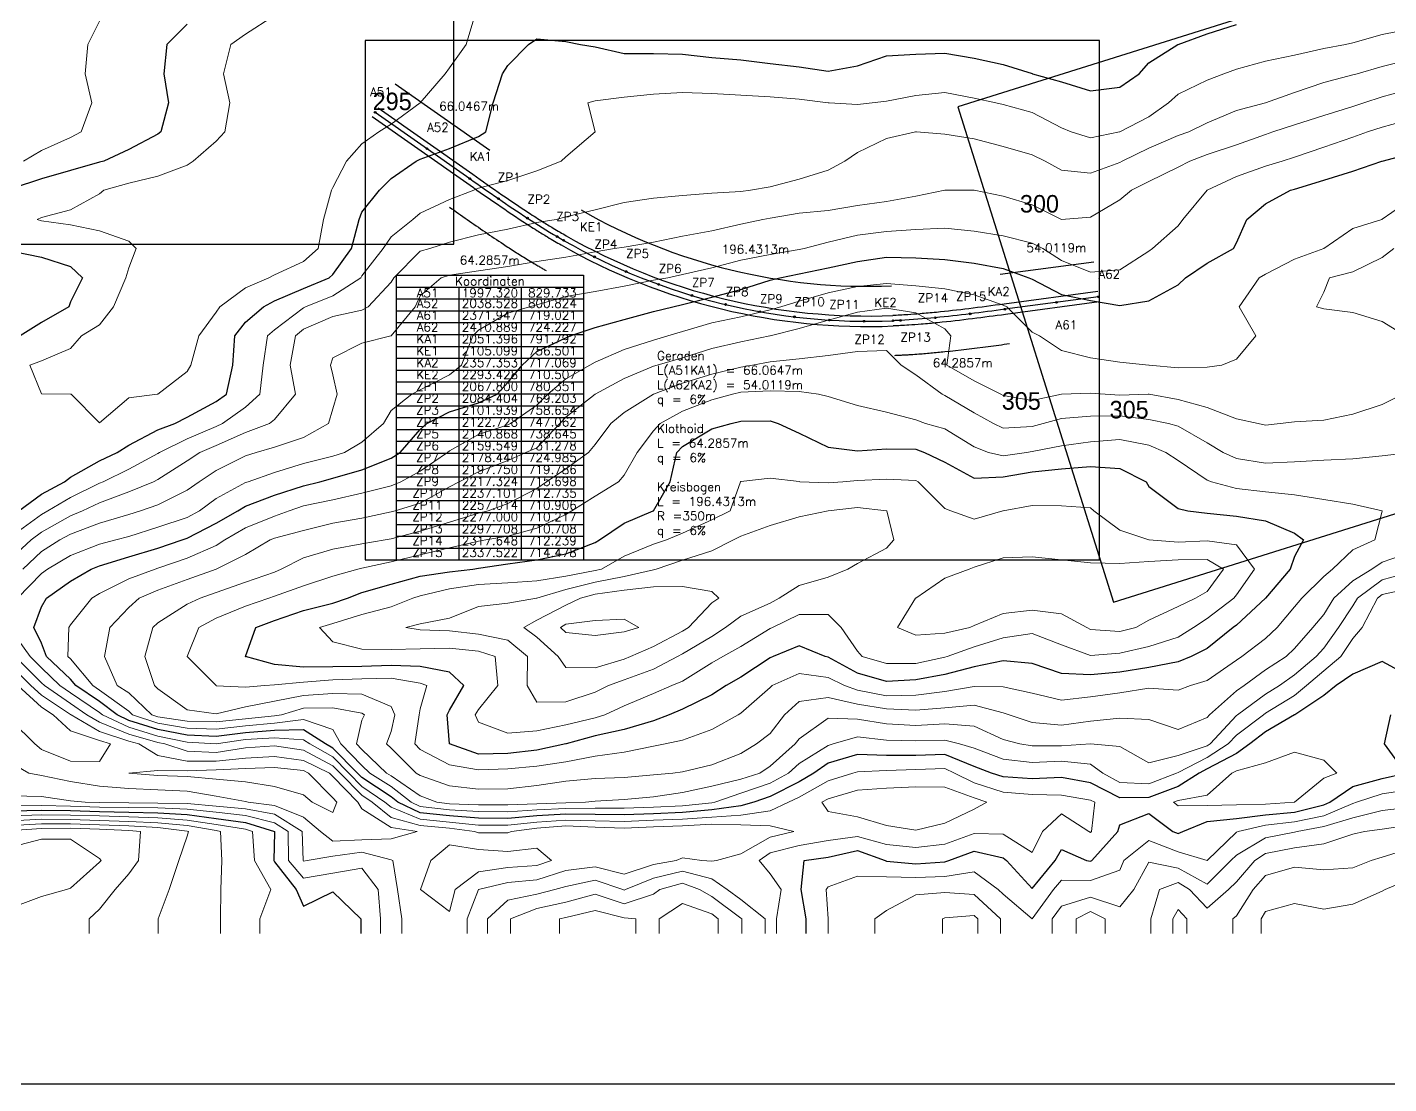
# Model space of a CAD drawing. Header units: inches. Extents: x 323 to 5487, y 274 to 1313.
# Drawn here: x 1798 to 2577, y 274 to 878 of the extents above; entities that cross this region are included whole.
import ezdxf

# ---------------------------------------------------------------- set-up
doc = ezdxf.new("R2010")
doc.units = ezdxf.units.IN
doc.header["$MEASUREMENT"] = 0
doc.header["$PDMODE"] = 32
doc.header["$PDSIZE"] = -2
doc.layers.add('N47E008', color=7, linetype='Continuous', lineweight=0, true_color=0x8b00a3)
doc.layers.add('Punkte', color=5, linetype='Continuous')
doc.layers.add('Rahmen', color=7, linetype='Continuous')
doc.styles.get("Standard").update_dxf_attribs({"font": 'txt.shx', "height": 5})

# ---------------------------------------------------------------- blocks, each defined once
blk = doc.blocks.new('*T2')
at = {"layer": 'Punkte', "color": 0, "linetype": 'ByBlock', "lineweight": -2, "transparency": 16777216}
for p, q in [((0, 0), (107.13, 0)), ((0, 0), (0, -162.88)), ((107.13, 0), (107.13, -162.88)), ((0, -6.79), (107.13, -6.79)), ((35.71, -6.79), (35.71, -162.88)), ((71.42, -6.79), (71.42, -162.88)), ((0, -13.57), (107.13, -13.57)), ((0, -20.36), (107.13, -20.36)), ((0, -27.15), (107.13, -27.15)), ((0, -33.93), (107.13, -33.93)), ((0, -40.72), (107.13, -40.72)), ((0, -47.51), (107.13, -47.51)), ((0, -54.29), (107.13, -54.29)), ((0, -61.08), (107.13, -61.08)), ((0, -67.87), (107.13, -67.87)), ((0, -74.65), (107.13, -74.65)), ((0, -81.44), (107.13, -81.44)), ((0, -88.23), (107.13, -88.23)), ((0, -95.01), (107.13, -95.01)), ((0, -101.8), (107.13, -101.8)), ((0, -108.59), (107.13, -108.59)), ((0, -115.37), (107.13, -115.37)), ((0, -122.16), (107.13, -122.16)), ((0, -128.95), (107.13, -128.95)), ((0, -135.73), (107.13, -135.73)), ((0, -142.52), (107.13, -142.52)), ((0, -149.31), (107.13, -149.31)), ((0, -156.09), (107.13, -156.09)), ((0, -162.88), (107.13, -162.88))]:
    blk.add_line(p, q, dxfattribs=at)
at = {"layer": 'Punkte', "color": 0, "transparency": 16777216, "char_height": 5}
for s, insert, width, attachment_point in [('A51', (17.85, -10.18), 35.5886, 5), ('Koordinaten', (53.56, -3.39), 107.0058, 5), ('1997.320', (53.56, -10.18), 35.5886, 5), ('829.733', (89.27, -10.18), 35.5886, 5), ('A52', (17.85, -13.63), 35.5886, 2), ('2038.528', (53.56, -13.63), 35.5886, 2), ('800.824', (89.27, -13.63), 35.5886, 2), ('A61', (17.85, -20.42), 35.5886, 2), ('2371.947', (53.56, -20.42), 35.5886, 2), ('719.021', (89.27, -20.42), 35.5886, 2), ('A62', (17.85, -27.21), 35.5886, 2), ('2410.889', (53.56, -27.21), 35.5886, 2), ('724.227', (89.27, -27.21), 35.5886, 2), ('KA1', (17.85, -33.99), 35.5886, 2), ('2051.396', (53.56, -33.99), 35.5886, 2), ('791.792', (89.27, -33.99), 35.5886, 2), ('KE1', (17.85, -40.78), 35.5886, 2), ('2105.099', (53.56, -40.78), 35.5886, 2), ('756.501', (89.27, -40.78), 35.5886, 2), ('KE2', (17.85, -54.35), 35.5886, 2), ('KA2', (17.85, -47.57), 35.5886, 2), ('2357.353', (53.56, -47.57), 35.5886, 2), ('2293.428', (53.56, -54.35), 35.5886, 2), ('717.069', (89.27, -47.57), 35.5886, 2), ('710.507', (89.27, -54.35), 35.5886, 2), ('ZP1', (17.85, -61.14), 35.5886, 2), ('2067.800', (53.56, -61.14), 35.5886, 2), ('780.351', (89.27, -61.14), 35.5886, 2), ('ZP2', (17.85, -67.93), 35.5886, 2), ('2084.404', (53.56, -67.93), 35.5886, 2), ('769.203', (89.27, -67.93), 35.5886, 2), ('ZP3', (17.85, -74.71), 35.5886, 2), ('2101.939', (53.56, -74.71), 35.5886, 2), ('758.654', (89.27, -74.71), 35.5886, 2), ('ZP4', (17.85, -81.5), 35.5886, 2), ('2122.728', (53.56, -81.5), 35.5886, 2), ('747.062', (89.27, -81.5), 35.5886, 2), ('ZP5', (17.85, -88.29), 35.5886, 2), ('2140.868', (53.56, -88.29), 35.5886, 2), ('738.645', (89.27, -88.29), 35.5886, 2), ('ZP6', (17.85, -95.07), 35.5886, 2), ('2159.549', (53.56, -95.07), 35.5886, 2), ('731.278', (89.27, -95.07), 35.5886, 2), ('ZP7', (17.85, -101.86), 35.5886, 2), ('ZP8', (17.85, -108.65), 35.5886, 2), ('2178.440', (53.56, -101.86), 35.5886, 2), ('2197.750', (53.56, -108.65), 35.5886, 2), ('724.985', (89.27, -101.86), 35.5886, 2), ('719.786', (89.27, -108.65), 35.5886, 2), ('ZP9', (17.85, -115.43), 35.5886, 2), ('2217.324', (53.56, -115.43), 35.5886, 2), ('715.698', (89.27, -115.43), 35.5886, 2), ('ZP10', (17.85, -122.22), 35.5886, 2), ('2237.101', (53.56, -122.22), 35.5886, 2), ('712.735', (89.27, -122.22), 35.5886, 2), ('ZP11', (17.85, -129.01), 35.5886, 2), ('2257.014', (53.56, -129.01), 35.5886, 2), ('710.906', (89.27, -129.01), 35.5886, 2), ('ZP12', (17.85, -135.79), 35.5886, 2), ('2277.000', (53.56, -135.79), 35.5886, 2), ('710.217', (89.27, -135.79), 35.5886, 2), ('ZP13', (17.85, -142.58), 35.5886, 2), ('2297.708', (53.56, -142.58), 35.5886, 2), ('710.708', (89.27, -142.58), 35.5886, 2), ('ZP14', (17.85, -149.37), 35.5886, 2), ('2317.648', (53.56, -149.37), 35.5886, 2), ('712.239', (89.27, -149.37), 35.5886, 2), ('ZP15', (17.85, -156.15), 35.5886, 2), ('2337.522', (53.56, -156.15), 35.5886, 2), ('714.478', (89.27, -156.15), 35.5886, 2)]:
    blk.add_mtext(s, dxfattribs=dict(at, insert=insert, width=width, attachment_point=attachment_point))

msp = doc.modelspace()

# ---------------------------------------------------------------- linework, layer by layer
at = {"lineweight": 30}
for points in [[(410.2, 274.12), (5471.75, 274.12), (5487.22, 1296.25), (425.67, 1296.25)], [(1622.39, 754.4), (2042.39, 754.4), (2042.39, 1051.4), (1622.39, 1051.4)], [(2419.54, 549.56), (2820.24, 675.4), (2731.25, 958.76), (2330.55, 832.91)], [(1991.55, 573.76), (2411.55, 573.76), (2411.55, 870.76), (1991.55, 870.76)]]:
    msp.add_lwpolyline(points, close=True, dxfattribs=at)
at = {"layer": 'N47E008', "lineweight": 30}
for points in [[(1889.78, 880.14), (1878.11, 868.47), (1876.44, 851.81), (1879.17, 835.14), (1874.78, 818.47), (1873.11, 817.19), (1856.44, 808.47), (1842.16, 801.81), (1839.78, 801.14), (1823.11, 796.47), (1806.44, 791.69), (1789.78, 786.18)], [(1793.62, 601.81), (1806.44, 611.33), (1819.6, 618.47), (1823.11, 621.14), (1839.78, 630.45), (1849.78, 635.14), (1856.44, 639.31), (1873.11, 648.04), (1882.83, 651.81), (1889.78, 655.43), (1906.44, 664.31), (1912.28, 668.47), (1915.97, 685.14), (1917.11, 701.81), (1923.11, 709.7), (1933.53, 718.47), (1939.78, 721.92), (1956.44, 729), (1971.03, 735.14), (1973.11, 736.99), (1983.78, 751.81), (1988.11, 768.47), (1989.78, 772.64), (1999.78, 785.14), (2006.44, 791.81), (2020.73, 801.81), (2023.11, 802.92), (2039.78, 808.95), (2056.44, 815.91), (2060.61, 818.47), (2064.78, 835.14), (2070.08, 851.81), (2073.11, 856.57), (2085.02, 868.47), (2089.78, 871.81), (2106.44, 870.14), (2114.78, 868.47), (2123.11, 867.08), (2139.78, 863.35), (2156.44, 863.27), (2173.11, 862.92), (2189.78, 861.07), (2206.44, 859.65), (2223.11, 857.69), (2239.78, 855.73), (2256.44, 853.2), (2273.11, 856.35), (2289.78, 862.06), (2306.44, 862.92), (2323.11, 863.57), (2339.78, 860.63), (2356.44, 857.02), (2373.11, 851.84), (2373.19, 851.81), (2389.78, 847.18), (2406.44, 842.08), (2423.11, 844.11), (2434.22, 851.81), (2439.78, 858.06), (2456.36, 868.47), (2456.44, 868.51), (2473.11, 874.53), (2489.78, 880.01)], [(2589.78, 506.57), (2573.11, 515.7), (2556.44, 508.47), (2546.92, 501.81), (2539.78, 496.25), (2523.15, 485.14), (2523.11, 485.12), (2506.44, 475.31), (2497.56, 468.47), (2489.78, 462.92), (2473.11, 454.19), (2468.57, 451.81), (2456.44, 444.11), (2439.78, 437.92), (2423.11, 437.62), (2406.44, 446.25), (2389.78, 449.37), (2373.11, 448.55), (2356.44, 449.68), (2349.78, 451.81), (2339.78, 455.56), (2323.11, 462.38), (2306.44, 461.94), (2289.78, 461.88), (2273.11, 462.52), (2256.44, 457.5), (2248.11, 451.81), (2239.78, 446.84), (2223.11, 438.47), (2213.94, 435.14), (2206.44, 433.17), (2189.78, 430.73), (2173.11, 429.28), (2156.44, 428.59), (2139.78, 427.95), (2123.11, 428.1), (2106.44, 428.26), (2089.78, 427.3), (2073.11, 425.88), (2056.44, 425.95), (2039.78, 427.3), (2023.11, 429.11), (2010.38, 435.14), (2006.44, 438.24), (1989.78, 449.2), (1987.2, 451.81), (1973.11, 466.06), (1968.86, 468.47), (1956.44, 476.58), (1939.78, 476.14), (1923.11, 474.92), (1906.44, 472.68), (1889.78, 473.49), (1873.11, 476.66), (1856.44, 481.97), (1849.78, 485.14), (1839.78, 492.83), (1826.21, 501.81), (1823.11, 505.51), (1809.39, 518.47), (1806.44, 526.17), (1802.12, 535.14), (1806.44, 546.81), (1809.39, 551.81), (1823.11, 561.53), (1835.02, 568.47), (1839.78, 570.43), (1856.44, 575.42), (1873.11, 580.51), (1887, 585.14), (1889.78, 586.09), (1906.44, 594.74), (1918.73, 601.81), (1923.11, 604.49), (1939.78, 610.85), (1956.44, 616.16), (1965.7, 618.47), (1973.11, 620.49), (1989.78, 625.24), (2006.44, 631.93), (2011.65, 635.14), (2023.11, 648.24), (2026.96, 651.81), (2039.78, 658.47), (2056.44, 663.61), (2067.05, 668.47), (2073.11, 675.14), (2081.44, 685.14), (2089.78, 692.83), (2106.44, 700.83), (2108.83, 701.81), (2123.11, 706.57), (2139.78, 711.23), (2156.44, 715.81), (2167.56, 718.47), (2173.11, 719.81), (2189.78, 724.03), (2206.44, 728.47), (2223.11, 733.75), (2228.67, 735.14), (2239.78, 737.36), (2256.44, 740.7), (2273.11, 744.34), (2289.78, 746.87), (2306.44, 746.47), (2323.11, 745.56), (2339.78, 743.47), (2356.44, 740.44), (2371.03, 735.14), (2373.11, 734.26), (2389.78, 725.52), (2406.44, 722.04), (2423.11, 719.2), (2439.78, 721.98), (2456.44, 730.97), (2460.61, 735.14), (2473.11, 743.47), (2488.11, 751.81), (2489.78, 755.14), (2495.84, 768.47), (2506.44, 777.45), (2520.73, 785.14), (2523.11, 785.86), (2539.78, 790.94), (2556.44, 795.97), (2573.05, 801.81), (2573.11, 801.83), (2589.78, 806.19)], [(1789.78, 750.22), (1806.44, 746.81), (1823.11, 741.55), (1830.06, 735.14), (1823.11, 721.25), (1822.07, 718.47), (1806.44, 709.54), (1794.41, 701.81)], [(2243.82, 360.14), (2243.82, 368.47), (2240.93, 385.14), (2242.56, 401.81), (2256.44, 403.7), (2273.11, 407.58), (2288.9, 401.81), (2289.78, 401.44), (2306.44, 399.92), (2323.11, 401.13), (2325.33, 401.81), (2339.78, 407.09), (2356.44, 403.42), (2358.44, 401.81), (2373.11, 385.86), (2386.21, 401.81), (2389.78, 408.06), (2404.06, 401.81), (2406.44, 401.37), (2407.2, 401.81), (2421.92, 418.47), (2423.11, 422.18), (2439.78, 428.62), (2453.5, 418.47), (2456.44, 417.22), (2459.22, 418.47), (2473.11, 424.03), (2489.78, 425.88), (2506.44, 428), (2523.11, 429.51), (2539.78, 433.65), (2543.23, 435.14), (2556.44, 444.05), (2573.11, 448.68), (2586.75, 451.81), (2574.58, 468.47), (2578.18, 485.14)], [(1789.78, 430.19), (1806.44, 430.63), (1823.11, 430.32), (1839.78, 429.86), (1856.44, 429.51), (1873.11, 429.06), (1889.78, 428.07), (1906.44, 425.9), (1923.11, 423.61), (1939.78, 418.48), (1939.79, 418.47), (1939.78, 418.07), (1939.34, 401.81), (1939.78, 401.11), (1952.14, 385.14), (1956.44, 375.62), (1973.11, 383.86), (1989.11, 368.47), (1989.11, 360.14)]]:
    msp.add_lwpolyline(points, dxfattribs=at)
at = {"layer": 'N47E008'}
for points in [[(1839.78, 881.81), (1833.11, 868.47), (1831.44, 851.81), (1835.23, 835.14), (1829.17, 818.47), (1823.11, 815.3), (1806.44, 807.87), (1796.19, 801.81)], [(1939.78, 885.11), (1923.11, 874.43), (1914.78, 868.47), (1910.61, 851.81), (1914.14, 835.14), (1911.35, 818.47), (1906.44, 813.27), (1893.35, 801.81), (1889.78, 799.53), (1873.11, 793.14), (1856.44, 789.14), (1842.16, 785.14), (1839.78, 783.06), (1823.11, 774.03), (1806.44, 769.58), (1804.06, 768.47), (1806.44, 767.64), (1823.11, 765.3), (1839.78, 761.99), (1856.44, 755.97), (1860.61, 751.81), (1856.44, 740.7), (1854.78, 735.14), (1847.62, 718.47), (1839.78, 708.22), (1829.36, 701.81), (1823.11, 694.66), (1806.44, 687.52), (1799.78, 685.14), (1806.44, 668.68), (1823.11, 668.58), (1823.52, 668.47), (1839.78, 652.21), (1856.44, 666.39), (1872.7, 668.47), (1873.11, 668.53), (1889.78, 681.44), (1892, 685.14), (1896.44, 701.81), (1906.44, 715.44), (1908.41, 718.47), (1923.11, 729.34), (1936.44, 735.14), (1939.78, 736.73), (1956.44, 744.31), (1964.78, 751.81), (1967.81, 768.47), (1972.28, 785.14), (1973.11, 786.81), (1981.01, 801.81), (1989.78, 811.61), (1999.5, 818.47), (2006.44, 822.86), (2023.08, 835.14), (2023.11, 835.16), (2037.28, 851.81), (2039.78, 855.14), (2049.3, 868.47), (2054.27, 885.14)], [(1789.78, 587.45), (1806.44, 599.77), (1810.07, 601.81), (1823.11, 609.5), (1839.78, 617.57), (1841.86, 618.47), (1856.44, 625.54), (1873.11, 634.54), (1873.99, 635.14), (1889.78, 643.03), (1906.44, 650.05), (1909.95, 651.81), (1923.11, 661.07), (1931.44, 668.47), (1933.37, 685.14), (1935.81, 701.81), (1939.78, 705.28), (1956.44, 717.98), (1957.56, 718.47), (1973.11, 724.78), (1989.08, 735.14), (1989.78, 736.12), (2001.9, 751.81), (2006.44, 758.47), (2018.94, 768.47), (2023.11, 772.04), (2039.78, 779.93), (2053.67, 785.14), (2056.44, 786.25), (2073.11, 790.7), (2089.78, 796.25), (2103.67, 801.81), (2106.44, 804.19), (2123.04, 818.47), (2118.94, 835.14), (2123.11, 836.25), (2139.78, 838.47), (2156.44, 840.14), (2173.11, 840.97), (2189.78, 840.44), (2206.44, 839.49), (2223.11, 838.61), (2239.78, 837.22), (2256.44, 835.16), (2256.85, 835.14), (2273.11, 834.26), (2281.44, 835.14), (2289.78, 836.07), (2306.44, 839.31), (2323.11, 840.97), (2339.78, 837.77), (2352.28, 835.14), (2356.44, 834.16), (2373.11, 829.58), (2389.78, 820.85), (2395.33, 818.47), (2406.44, 815.14), (2423.01, 818.47), (2423.11, 818.5), (2439.78, 827.2), (2450.89, 835.14), (2456.44, 840.04), (2473.11, 848.1), (2482.64, 851.81), (2489.78, 854.44), (2506.44, 858.95), (2523.11, 862.41), (2539.78, 866.2), (2552.28, 868.47), (2556.44, 869.4), (2573.11, 874.31), (2589.78, 877.56)], [(1789.78, 575.04), (1800.53, 585.14), (1806.44, 589.61), (1823.11, 598.89), (1829.97, 601.81), (1839.78, 606.31), (1856.44, 612.74), (1870.55, 618.47), (1873.11, 619.66), (1889.78, 630.47), (1897.07, 635.14), (1906.44, 639.09), (1923.11, 646.6), (1937, 651.81), (1939.78, 654.03), (1951.82, 668.47), (1948.71, 685.14), (1951.68, 701.81), (1956.44, 705.73), (1973.11, 712.92), (1989.78, 716.55), (1993.35, 718.47), (2006.44, 732.58), (2007.96, 735.14), (2023.11, 750.29), (2028.67, 751.81), (2039.78, 755.51), (2056.44, 759.7), (2073.11, 762.92), (2089.78, 766.62), (2100.89, 768.47), (2106.44, 769.86), (2123.11, 774.03), (2139.78, 778.2), (2156.44, 780.7), (2173.11, 782.2), (2189.78, 783.47), (2206.44, 784.42), (2212, 785.14), (2223.11, 787.1), (2239.78, 791.39), (2256.44, 796.68), (2265.97, 801.81), (2273.11, 806.81), (2289.78, 814.77), (2306.24, 818.47), (2306.44, 818.49), (2306.85, 818.47), (2323.11, 817.28), (2339.78, 814.55), (2356.44, 810.14), (2373.11, 805.32), (2380.52, 801.81), (2389.78, 796.6), (2406.44, 794.99), (2423.11, 801.05), (2424.5, 801.81), (2439.78, 809.14), (2456.44, 816.39), (2462.69, 818.47), (2473.11, 823.68), (2489.78, 830.75), (2506.36, 835.14), (2506.44, 835.17), (2523.11, 841.02), (2539.78, 846.81), (2556.44, 851.08), (2558.83, 851.81), (2573.11, 855.97), (2589.78, 860.14)], [(1795.84, 568.47), (1806.44, 578.47), (1817.05, 585.14), (1823.11, 588.47), (1839.78, 594.66), (1856.44, 599.79), (1863.11, 601.81), (1873.11, 605.26), (1889.78, 613.61), (1896.64, 618.47), (1906.44, 624.88), (1923.11, 633.29), (1929.36, 635.14), (1939.78, 638.12), (1956.44, 643.81), (1970.73, 651.81), (1973.11, 660.14), (1975.68, 668.47), (1973.11, 679.58), (1971.83, 685.14), (1973.11, 689.31), (1989.78, 697.64), (2006.24, 701.81), (2006.44, 701.84), (2020.17, 718.47), (2023.11, 724.72), (2035.02, 735.14), (2039.78, 736.59), (2056.44, 739.11), (2073.11, 741.49), (2089.78, 744.31), (2106.44, 746.81), (2123.11, 749.95), (2134.22, 751.81), (2139.78, 752.68), (2156.44, 755.51), (2173.11, 758.82), (2189.78, 761.99), (2206.44, 765.7), (2218.94, 768.47), (2223.11, 769.17), (2239.78, 771.95), (2256.44, 773.55), (2273.11, 776.44), (2289.78, 778.79), (2306.44, 781.81), (2323.01, 785.14), (2323.11, 785.17), (2339.78, 785.17), (2339.92, 785.14), (2356.44, 781.81), (2373.11, 776.81), (2389.78, 768.5), (2406.44, 769.76), (2423.11, 779.58), (2429.78, 785.14), (2439.78, 790.14), (2456.44, 798.3), (2463.11, 801.81), (2473.11, 805.65), (2489.78, 811.14), (2506.44, 817.02), (2510.61, 818.47), (2523.11, 822.47), (2539.78, 827.81), (2556.44, 833.06), (2562.69, 835.14), (2573.11, 838.61), (2589.78, 843.11)], [(1792.86, 551.81), (1806.44, 565.91), (1809.95, 568.47), (1823.11, 576.29), (1839.78, 582.69), (1849.04, 585.14), (1856.44, 587.16), (1873.11, 592.49), (1889.78, 598), (1896.8, 601.81), (1906.44, 608.86), (1923.11, 617.94), (1924.78, 618.47), (1939.78, 623.65), (1956.44, 628.89), (1973.11, 633.12), (1979.78, 635.14), (1989.78, 641.02), (2002, 651.81), (2006.44, 659.21), (2018.35, 668.47), (2023.11, 671.04), (2039.78, 679.58), (2046.72, 685.14), (2053.11, 701.81), (2056.44, 705.14), (2073.11, 714.9), (2085.61, 718.47), (2089.78, 719.58), (2106.44, 724.36), (2123.11, 727.25), (2139.78, 730.38), (2156.44, 733.69), (2164.78, 735.14), (2173.11, 736.89), (2189.78, 740.7), (2206.44, 745.14), (2223.11, 748.36), (2239.78, 751.25), (2242.56, 751.81), (2256.44, 755.43), (2273.11, 759.5), (2289.78, 761.58), (2306.44, 762.7), (2323.11, 763.4), (2339.78, 761.66), (2356.44, 759.05), (2373.11, 754.84), (2379.17, 751.81), (2389.78, 744.94), (2406.44, 738.27), (2423.11, 739.69), (2439.78, 750.29), (2441.86, 751.81), (2456.44, 764.77), (2459.22, 768.47), (2473.07, 785.14), (2473.11, 785.16), (2489.78, 793.08), (2506.44, 798.91), (2515.97, 801.81), (2523.11, 804.08), (2539.78, 809.74), (2556.44, 815.44), (2564.78, 818.47), (2573.11, 821.25), (2589.78, 825.81)], [(2589.78, 780.14), (2573.11, 768.53), (2573.01, 768.47), (2556.44, 763.35), (2539.78, 751.86), (2539.72, 751.81), (2523.11, 745.67), (2506.44, 737.22), (2502.74, 735.14), (2491.44, 718.47), (2500.89, 701.81), (2489.78, 688.47), (2481.44, 685.14), (2473.11, 684.03), (2456.44, 683.62), (2439.98, 685.14), (2439.78, 685.17), (2423.11, 686.81), (2406.44, 689.31), (2389.78, 693.47), (2377.28, 701.81), (2373.11, 703.89), (2358.53, 718.47), (2356.44, 719.35), (2339.78, 725.29), (2323.11, 728.73), (2306.44, 730.54), (2289.78, 731.81), (2273.11, 730.14), (2256.44, 726.52), (2239.78, 721.68), (2229.36, 718.47), (2223.11, 716.69), (2206.44, 712.73), (2189.78, 709.28), (2173.11, 704.28), (2164.78, 701.81), (2156.44, 699.43), (2139.78, 694.11), (2123.11, 686.73), (2120.08, 685.14), (2106.44, 677.25), (2096.03, 668.47), (2089.78, 662.22), (2074.63, 651.81), (2073.11, 651.01), (2056.44, 645.46), (2039.78, 636.18), (2038.67, 635.14), (2023.11, 624.53), (2012, 618.47), (2006.44, 616.09), (1989.78, 611.81), (1973.11, 608.18), (1956.44, 604.58), (1948.11, 601.81), (1939.78, 598.78), (1923.11, 592), (1911.44, 585.14), (1906.44, 581.92), (1889.78, 574.78), (1873.11, 568.94), (1871.6, 568.47), (1856.44, 562.92), (1839.78, 554.47), (1835.33, 551.81), (1823.11, 536.53), (1822.23, 535.14), (1821.64, 518.47), (1823.11, 517.08), (1835.9, 501.81), (1839.78, 499.24), (1856.44, 487.22), (1858.64, 485.14), (1873.11, 480.32), (1889.78, 477.53), (1906.44, 476.89), (1923.11, 478.85), (1939.78, 480.31), (1956.44, 482.36), (1973.11, 476.81), (1977.72, 468.47), (1989.78, 456.15), (1994.32, 451.81), (2006.44, 444.19), (2017.96, 435.14), (2023.11, 432.7), (2039.78, 430.8), (2056.44, 429.84), (2073.11, 429.74), (2089.78, 430.8), (2106.44, 431.57), (2123.11, 431.69), (2139.78, 431.78), (2156.44, 432.31), (2173.11, 433.13), (2189.78, 434.81), (2191.63, 435.14), (2206.44, 440.27), (2223.11, 446.05), (2233.67, 451.81), (2239.78, 457.36), (2256.44, 467.66), (2259.22, 468.47), (2273.11, 472.54), (2289.78, 470.7), (2306.44, 470.25), (2323.11, 470.7), (2331.44, 468.47), (2339.78, 465.97), (2356.44, 459.72), (2373.11, 457.87), (2389.78, 458.54), (2406.44, 456.9), (2413.5, 451.81), (2423.11, 446.49), (2439.78, 445.63), (2455.65, 451.81), (2456.44, 452.19), (2473.11, 460.8), (2485.19, 468.47), (2489.78, 473.43), (2505.25, 485.14), (2506.44, 486.02), (2523.11, 496.1), (2529.88, 501.81), (2539.78, 510.37), (2549.46, 518.47), (2556.44, 528.79), (2561.78, 535.14), (2570.41, 551.81), (2573.11, 553.85), (2589.78, 557.49)], [(2586.44, 701.81), (2573.11, 710.14), (2556.44, 715.14), (2539.78, 717.28), (2535.61, 718.47), (2539.78, 726.81), (2543.11, 735.14), (2556.44, 738.47), (2573.11, 746.68), (2579.78, 751.81)], [(2589.78, 566.96), (2573.11, 562.35), (2559.15, 551.81), (2556.44, 547.46), (2548.11, 535.14), (2539.78, 523.33), (2535.46, 518.47), (2523.11, 508.06), (2514.42, 501.81), (2506.44, 496.98), (2490.37, 485.14), (2489.78, 484.69), (2474.78, 468.47), (2473.11, 467.42), (2456.44, 461.88), (2439.78, 457.76), (2423.11, 466.96), (2406.44, 468.46), (2389.78, 467.41), (2373.11, 467.34), (2365.97, 468.47), (2356.44, 470.94), (2339.78, 478.69), (2323.11, 479.95), (2306.44, 479.11), (2289.78, 479.95), (2273.11, 482.7), (2256.44, 483.22), (2239.78, 471.41), (2237.51, 468.47), (2223.11, 455.81), (2217.23, 451.81), (2206.44, 448.28), (2189.78, 444.27), (2173.11, 440.7), (2156.44, 438.17), (2139.78, 436.66), (2123.11, 435.66), (2117.56, 435.14), (2106.44, 434.88), (2089.78, 434.3), (2073.11, 433.6), (2056.44, 433.74), (2039.78, 434.3), (2032.64, 435.14), (2023.11, 438.84), (2006.44, 450.14), (2003.79, 451.81), (1989.78, 465.21), (1986.59, 468.47), (1989.78, 482.11), (1991.23, 485.14), (1989.78, 486.02), (1973.11, 489.06), (1956.44, 488.94), (1943.7, 485.14), (1939.78, 484.47), (1923.11, 482.78), (1906.44, 481.1), (1889.78, 481.58), (1873.11, 483.97), (1869.6, 485.14), (1856.44, 497.64), (1849.78, 501.81), (1842.56, 518.47), (1845.66, 535.14), (1856.44, 546.6), (1862.4, 551.81), (1873.11, 556.35), (1889.78, 562.56), (1906.41, 568.47), (1906.44, 568.49), (1923.11, 576.81), (1937.21, 585.14), (1939.78, 586.15), (1956.44, 590.5), (1973.11, 594.66), (1989.78, 597.64), (2006.44, 601.19), (2008.83, 601.81), (2023.11, 606.15), (2039.78, 615.53), (2045.33, 618.47), (2056.44, 624.03), (2073.11, 630.51), (2083.53, 635.14), (2089.78, 637.92), (2102.94, 651.81), (2106.44, 655.32), (2123.08, 668.47), (2123.11, 668.49), (2139.78, 677.5), (2156.44, 684.5), (2158.53, 685.14), (2173.11, 689.31), (2189.78, 694.66), (2206.44, 698.36), (2223.04, 701.81), (2223.11, 701.82), (2239.78, 706.13), (2256.44, 710.83), (2273.11, 715.44), (2289.78, 717.68), (2306.44, 714.96), (2323.11, 705.97), (2326.44, 701.81), (2324.3, 685.14), (2339.78, 676.11), (2355.06, 668.47), (2356.44, 667.72), (2373.11, 664.9), (2389.71, 668.47), (2389.78, 668.49), (2406.44, 669.17), (2414.78, 668.47), (2423.11, 668), (2439.37, 668.47), (2439.78, 668.49), (2439.86, 668.47), (2456.44, 665.5), (2473.11, 660.83), (2489.78, 654.44), (2502.28, 651.81), (2506.44, 650.83), (2514.78, 651.81), (2523.11, 652.68), (2539.78, 653.66), (2556.44, 657.02), (2573.11, 662.52), (2585.02, 668.47)], [(2589.78, 578.2), (2573.11, 572.36), (2567.28, 568.47), (2556.44, 561.7), (2545.53, 551.81), (2539.78, 542.55), (2533.43, 535.14), (2523.11, 523.1), (2518.21, 518.47), (2506.44, 510.78), (2494.16, 501.81), (2489.78, 498.93), (2474.39, 485.14), (2473.11, 483.69), (2456.44, 476.81), (2439.78, 482.51), (2423.11, 483.29), (2406.44, 481.49), (2389.78, 479.26), (2373.11, 480.7), (2359.78, 485.14), (2356.44, 486.33), (2339.78, 490.7), (2323.11, 489.21), (2306.44, 487.86), (2289.78, 488.47), (2273.11, 491.23), (2256.44, 495.05), (2239.78, 492.78), (2231.44, 485.14), (2223.11, 474.36), (2215.42, 468.47), (2206.44, 462.92), (2189.78, 456.57), (2173.11, 452.53), (2167.56, 451.81), (2156.44, 450.8), (2139.78, 449.28), (2123.11, 448.68), (2106.44, 447.12), (2089.78, 444.74), (2073.11, 442.72), (2056.44, 442.55), (2039.78, 444.45), (2023.11, 450.42), (2020.73, 451.81), (2006.44, 466.09), (2003.81, 468.47), (2006.44, 475.62), (2008.67, 485.14), (2006.44, 489.9), (1989.78, 496.98), (1973.11, 497.23), (1956.44, 496.25), (1939.78, 492.92), (1923.11, 489.64), (1906.44, 485.78), (1889.78, 487.92), (1873.11, 500.05), (1871.15, 501.81), (1865.7, 518.47), (1870.17, 535.14), (1873.11, 537.77), (1889.78, 548.33), (1897.35, 551.81), (1906.44, 555.04), (1923.11, 560.95), (1939.78, 566.81), (1943.62, 568.47), (1956.44, 574.88), (1973.11, 579.78), (1989.78, 582.92), (2003.11, 585.14), (2006.44, 585.76), (2023.11, 590.08), (2039.78, 595.26), (2056.44, 600.52), (2062, 601.81), (2073.11, 605.97), (2089.78, 614.55), (2095.33, 618.47), (2106.44, 625.88), (2119.27, 635.14), (2123.11, 639.69), (2132, 651.81), (2139.78, 657.95), (2156.41, 668.47), (2156.44, 668.49), (2173.11, 674.8), (2189.78, 679.97), (2206.44, 683.99), (2213.11, 685.14), (2223.11, 686.93), (2239.78, 688.76), (2256.44, 690.7), (2273.11, 692.83), (2289.78, 693.47), (2298.11, 685.14), (2306.44, 679.58), (2321.6, 668.47), (2323.11, 667.72), (2339.78, 657.87), (2350.89, 651.81), (2356.44, 649.14), (2373.11, 650.08), (2379.36, 651.81), (2389.78, 654.59), (2406.44, 655.97), (2423.11, 656.09), (2439.78, 654.11), (2450.89, 651.81), (2456.44, 650.29), (2473.11, 640.7), (2482.2, 635.14), (2489.78, 631.67), (2506.44, 629.14), (2523.11, 629.84), (2539.78, 630.75), (2556.44, 631.63), (2573.11, 633.18), (2589.57, 635.14)], [(2226.9, 360.14), (2226.9, 368.47), (2229.42, 385.14), (2223.11, 394.11), (2216.86, 401.81), (2223.11, 406.15), (2239.78, 410.32), (2256.44, 413.17), (2273.11, 415.59), (2289.78, 410.9), (2306.44, 409.17), (2323.11, 411.16), (2339.78, 417.25), (2356.44, 416.86), (2373.11, 406.35), (2378.91, 418.47), (2389.78, 428.47), (2405.4, 418.47), (2406.44, 417.81), (2407.04, 418.47), (2408.83, 435.14), (2406.44, 436.33), (2389.78, 439.21), (2373.11, 439.49), (2356.44, 440.81), (2339.78, 446.25), (2328.67, 451.81), (2323.11, 454.37), (2306.44, 453.77), (2289.78, 453.2), (2273.11, 452.6), (2270.55, 451.81), (2256.44, 447.34), (2239.78, 437.98), (2233.72, 435.14), (2223.11, 430.28), (2206.44, 427.68), (2189.78, 426.64), (2173.11, 425.42), (2156.44, 424.87), (2139.78, 424.13), (2123.11, 424.51), (2106.44, 424.95), (2089.78, 423.8), (2073.11, 422.02), (2056.44, 422.06), (2039.78, 423.8), (2023.11, 425.51), (2006.44, 432.32), (2002.94, 435.14), (1989.78, 444.18), (1982.24, 451.81), (1973.11, 461.04), (1959.99, 468.47), (1956.44, 470.79), (1939.78, 471.97), (1923.11, 470.99), (1906.47, 468.47), (1906.44, 468.47), (1906.38, 468.47), (1889.78, 469.44), (1873.11, 473.01), (1856.44, 478), (1841.44, 485.14), (1839.78, 486.42), (1823.11, 497.64), (1817.08, 501.81), (1806.44, 512.01), (1799.98, 518.47), (1789.78, 532.76)], [(2049.87, 360.14), (2049.87, 368.47), (2056.43, 385.14), (2056.44, 385.15), (2073.11, 389.22), (2089.78, 390.7), (2106.44, 396.01), (2123.11, 398.17), (2139.78, 394.03), (2156.44, 399.61), (2169.41, 401.81), (2173.11, 403.32), (2184.22, 401.81), (2189.78, 401.4), (2192.56, 401.81), (2206.44, 405.59), (2223.11, 415.21), (2236.75, 418.47), (2223.11, 421.6), (2206.44, 422.2), (2189.78, 422.56), (2173.11, 421.56), (2156.44, 421.15), (2139.78, 420.31), (2123.11, 420.92), (2106.44, 421.65), (2089.78, 420.29), (2075.33, 418.47), (2073.11, 417.62), (2056.44, 417.7), (2054.22, 418.47), (2039.78, 420.29), (2023.11, 421.92), (2006.44, 426.45), (1995.63, 435.14), (1989.78, 439.16), (1977.28, 451.81), (1973.11, 456.02), (1956.44, 464.95), (1939.78, 467.48), (1923.11, 466.33), (1906.44, 463.51), (1889.78, 464.25), (1877.11, 468.47), (1873.11, 469.35), (1856.44, 474.03), (1839.78, 480.92), (1832.53, 485.14), (1823.11, 491.51), (1808.22, 501.81), (1806.44, 503.51), (1791.48, 518.47)], [(1789.78, 457.36), (1799.3, 451.81), (1806.44, 450.38), (1823.11, 446.98), (1839.78, 444.27), (1856.44, 442.95), (1873.11, 442.14), (1889.78, 441.47), (1906.44, 438.63), (1923.11, 435.59), (1924.63, 435.14), (1939.78, 433.18), (1956.44, 426.62), (1966.09, 418.47), (1973.11, 412.92), (1989.78, 413.67), (2006.44, 414.19), (2021.44, 418.47), (2006.44, 420.59), (1989.78, 431.35), (1987.4, 435.14), (1973.11, 449.85), (1971.21, 451.81), (1956.44, 459.08), (1939.78, 461.26), (1923.11, 460.38), (1906.44, 458.55), (1889.78, 458.7), (1873.11, 461.88), (1862.19, 468.47), (1856.44, 470.06), (1839.78, 475.65), (1823.47, 485.14), (1823.11, 485.39), (1806.44, 496.34), (1800.49, 501.81), (1789.78, 512.52)], [(1789.78, 481.35), (1802.66, 468.47), (1806.44, 465.39), (1823.11, 458.67), (1839.78, 458.47), (1846.03, 468.47), (1839.78, 470.37), (1823.11, 476.05), (1813.11, 485.14), (1806.44, 489.51), (1793.05, 501.81)], [(1789.78, 438.84), (1806.44, 438.47), (1823.11, 436.02), (1831.44, 435.14), (1839.78, 434.94), (1856.44, 434.82), (1873.11, 434.69), (1889.78, 434.38), (1906.44, 432.9), (1923.11, 431.4), (1939.78, 428.28), (1955.5, 418.47), (1956.11, 401.81), (1956.44, 401.42), (1958.53, 401.81), (1973.11, 404.24), (1989.78, 406.61), (2006.44, 402.28), (2007.37, 401.81), (2010.09, 385.14), (2012.56, 368.47), (2012.56, 360.14)], [(2589.78, 442.46), (2573.11, 440), (2558.53, 435.14), (2556.44, 434.47), (2539.78, 427.43), (2523.11, 423.88), (2506.44, 422.04), (2490.82, 418.47), (2489.78, 417.95), (2473.11, 401.85), (2456.44, 406.81), (2439.78, 413.24), (2425.49, 401.81), (2423.11, 396.25), (2406.44, 390.4), (2389.78, 390.5), (2385.23, 385.14), (2373.11, 368.49), (2356.44, 382.58), (2353.55, 385.14), (2339.78, 395.36), (2323.11, 392.62), (2306.44, 392.06), (2289.78, 392.39), (2273.11, 392.83), (2256.44, 386.66), (2255.3, 385.14), (2256.43, 368.47), (2256.43, 360.14)], [(1789.78, 433), (1806.44, 433.25), (1823.11, 432.83), (1839.78, 432.4), (1856.44, 432.17), (1873.11, 431.87), (1889.78, 431.23), (1906.44, 429.4), (1923.11, 427.51), (1939.78, 423.38), (1947.64, 418.47), (1947.78, 401.81), (1956.44, 391.73), (1973.11, 394.49), (1989.78, 397.51), (1999.13, 385.14), (2000.3, 368.47), (2000.3, 360.14)], [(2384.37, 360.14), (2384.37, 368.47), (2389.78, 375.62), (2406.44, 380.89), (2423.11, 375.37), (2431.21, 385.14), (2439.78, 400.93), (2456.44, 397.47), (2473.11, 388.37), (2486.55, 401.81), (2489.78, 404.93), (2506.44, 414.85), (2523.11, 418.11), (2524.5, 418.47), (2539.78, 421.21), (2556.44, 426.14), (2573.11, 430.44), (2589.78, 432.29)], [(1931.44, 368.47), (1931.44, 360.14), (1931.44, 368.47), (1937.69, 385.14), (1928.37, 401.81), (1927.15, 418.47), (1923.11, 419.72), (1906.44, 422.39), (1889.78, 424.91), (1873.11, 426.24), (1856.44, 426.86), (1839.78, 427.31), (1823.11, 427.81), (1806.44, 428.01), (1789.78, 427.37)], [(1789.78, 424.55), (1806.44, 425.39), (1823.11, 425.3), (1839.78, 424.77), (1856.44, 424.21), (1873.11, 423.43), (1889.78, 421.76), (1906.44, 418.89), (1908.94, 418.47), (1909.57, 401.81), (1909.01, 385.14), (1908.94, 368.47), (1908.94, 360.14)], [(1789.78, 421.74), (1806.44, 422.77), (1823.11, 422.79), (1839.78, 422.23), (1856.44, 421.55), (1873.11, 420.61), (1889.78, 418.6), (1890.5, 418.47), (1889.78, 415.7), (1885.15, 401.81), (1879.52, 385.14), (1873.16, 368.47), (1873.16, 360.14)], [(2440.79, 360.14), (2440.79, 368.47), (2445.92, 385.14), (2456.44, 389.14), (2462.9, 385.14), (2473.11, 374.58), (2485.29, 385.14), (2489.78, 389.63), (2500.33, 401.81), (2506.44, 405.79), (2523.11, 409.05), (2539.78, 411.4), (2556.44, 416.96), (2563.11, 418.47), (2573.11, 419.76), (2589.78, 422.13)], [(1668.04, 360.14), (1668.04, 368.47), (1673.11, 374.61), (1689.78, 384.47), (1691.17, 385.14), (1706.44, 391.25), (1723.11, 396.9), (1738.26, 401.81), (1739.78, 402.27), (1756.44, 408.31), (1773.11, 414.41), (1785.02, 418.47), (1789.78, 418.92), (1806.44, 420.15), (1823.11, 420.28), (1839.78, 419.69), (1856.44, 418.9), (1863.11, 418.47), (1862, 401.81), (1856.44, 394.11), (1848.67, 385.14), (1839.78, 374.03), (1833.72, 368.47), (1833.72, 360.14)], [(1690.76, 360.14), (1690.76, 368.47), (1706.44, 377.36), (1723.11, 384.65), (1724.3, 385.14), (1739.78, 391), (1756.44, 396.97), (1766.44, 401.81), (1773.11, 404.25), (1789.78, 409.72), (1806.44, 413.93), (1823.11, 413.99), (1839.78, 403), (1840.61, 401.81), (1839.78, 400.88), (1823.11, 385.97), (1820.73, 385.14), (1806.44, 381.14), (1789.78, 374.88), (1779.97, 368.47), (1779.97, 360.14)], [(2487.69, 360.14), (2487.69, 368.47), (2489.78, 370.14), (2499.46, 385.14), (2506.44, 393.16), (2523.11, 398.02), (2539.78, 396.54), (2556.44, 397.64), (2566.86, 401.81), (2573.11, 403.81), (2589.78, 408.95)], [(2061.5, 360.14), (2061.5, 368.47), (2073.11, 379.12), (2089.78, 382.53), (2100.03, 385.14), (2106.44, 386.95), (2123.11, 390.59), (2138.9, 385.14), (2139.78, 384.83), (2140.54, 385.14), (2156.44, 391.74), (2173.11, 395.62), (2189.78, 391.24), (2198.71, 385.14), (2206.44, 379.58), (2220.42, 368.47), (2220.42, 360.14)], [(2503.98, 360.14), (2503.98, 368.47), (2506.44, 372.64), (2523.11, 377.3), (2539.78, 374.03), (2556.44, 376.81), (2573.11, 384.35), (2574.96, 385.14), (2589.78, 391.49)], [(2074.78, 360.14), (2074.78, 368.47), (2089.78, 374.36), (2106.44, 378.05), (2123.11, 382.55), (2139.78, 376.96), (2156.44, 382.58), (2160.15, 385.14), (2173.11, 388.9), (2182.83, 385.14), (2189.78, 381.17), (2206.44, 368.9), (2206.98, 368.47), (2206.98, 360.14)], [(2283.11, 360.14), (2283.11, 368.47), (2289.78, 373.24), (2306.44, 382.2), (2323.11, 383.42), (2339.78, 382.28), (2354.88, 368.47), (2354.88, 360.14)], [(2159.78, 360.14), (2159.78, 368.47), (2173.11, 377.17), (2189.78, 371.25), (2193.54, 368.47), (2193.54, 360.14)], [(2453.41, 360.14), (2453.41, 368.47), (2456.44, 373.74), (2461.44, 368.47), (2461.44, 360.14)], [(2102.74, 360.14), (2102.74, 368.47), (2106.44, 369.18), (2123.11, 373.29), (2139.78, 369.1), (2146.44, 368.47), (2146.44, 360.14)], [(2321.72, 360.14), (2321.72, 368.47), (2323.11, 369.05), (2339.78, 370.38), (2341.86, 368.47), (2341.86, 360.14)], [(2414.78, 368.47), (2414.78, 360.14), (2414.78, 368.47), (2406.44, 372.72), (2398.11, 368.47), (2398.11, 360.14), (2398.11, 368.47)]]:
    msp.add_lwpolyline(points, dxfattribs=at)
for points in [[(2163.11, 468.47), (2156.44, 467.14), (2139.78, 463.71), (2123.11, 461.4), (2106.44, 458.31), (2089.78, 455.79), (2073.11, 454.24), (2056.44, 453.62), (2039.78, 456.57), (2023.11, 465.39), (2020.02, 468.47), (2022.56, 485.14), (2023.11, 488.47), (2026.82, 501.81), (2023.11, 503.32), (2006.44, 506.12), (1989.78, 505.76), (1973.11, 505.08), (1956.44, 503.85), (1939.78, 502.27), (1934.22, 501.81), (1923.11, 500.91), (1906.44, 501.79), (1906.4, 501.81), (1889.78, 518.43), (1889.75, 518.47), (1889.78, 518.54), (1896.44, 535.14), (1906.44, 540.5), (1923.11, 547.21), (1936.44, 551.81), (1939.78, 552.92), (1956.44, 558.86), (1973.11, 564.47), (1987.4, 568.47), (1989.78, 569.03), (2006.44, 572.64), (2023.11, 576.55), (2039.78, 580.54), (2056.44, 584.52), (2060.61, 585.14), (2073.11, 587.22), (2089.78, 591.81), (2106.44, 599.72), (2109.78, 601.81), (2123.11, 610.14), (2136.44, 618.47), (2139.78, 622.18), (2147.07, 635.14), (2156.44, 647.64), (2160.29, 651.81), (2173.11, 658.75), (2189.78, 665.27), (2201.68, 668.47), (2206.44, 669.62), (2223.11, 670.47), (2239.78, 669.99), (2250.89, 668.47), (2256.44, 667.19), (2273.11, 662.06), (2289.78, 658.22), (2306.44, 653.77), (2312, 651.81), (2323.11, 648.78), (2339.78, 638.31), (2348.11, 635.14), (2356.44, 633.24), (2369.78, 635.14), (2373.11, 635.71), (2389.78, 638.99), (2406.44, 641.31), (2423.11, 642.61), (2439.78, 639.31), (2449.5, 635.14), (2456.44, 630.51), (2473.11, 619.31), (2475.49, 618.47), (2489.78, 614.63), (2506.44, 612.7), (2523.11, 610.9), (2539.78, 608.29), (2556.44, 605.65), (2573.11, 601.85), (2573.21, 601.81), (2573.11, 601.6), (2568.94, 585.14), (2556.44, 579.58), (2544.68, 568.47), (2539.78, 564.31), (2527.28, 551.81), (2523.11, 546.9), (2513.11, 535.14), (2506.44, 528.79), (2492.9, 518.47), (2489.78, 516.3), (2473.11, 504.71), (2463.59, 501.81), (2456.44, 499.31), (2439.78, 500.42), (2423.11, 497.78), (2406.44, 495.48), (2389.78, 493.47), (2373.11, 497.46), (2356.44, 501.21), (2339.78, 501.38), (2323.11, 498.47), (2306.44, 496.36), (2289.78, 496.05), (2273.11, 499.24), (2265.7, 501.81), (2256.44, 506.44), (2239.78, 508.7), (2224.39, 501.81), (2223.11, 500.7), (2206.44, 486.02), (2204.93, 485.14), (2189.78, 476.81), (2173.11, 470.65)], [(2123.11, 483.47), (2128.67, 485.14), (2139.78, 490.27), (2156.44, 497.32), (2167.05, 501.81), (2173.11, 504.37), (2189.78, 514.85), (2196.19, 518.47), (2206.44, 524.27), (2223.11, 534.47), (2224.5, 535.14), (2239.78, 542.47), (2256.44, 542.43), (2263.74, 535.14), (2273.11, 521.5), (2275.89, 518.47), (2289.78, 514.41), (2306.44, 514.4), (2323.11, 518.08), (2324.39, 518.47), (2339.78, 524.03), (2356.44, 529.08), (2373.11, 531.67), (2389.78, 525.14), (2406.44, 519.07), (2423.11, 520.43), (2439.78, 524.2), (2456.44, 529.58), (2465.22, 535.14), (2473.11, 540.14), (2488.33, 551.81), (2489.78, 553.77), (2500.19, 568.47), (2489.78, 582.36), (2473.11, 584.71), (2456.44, 583.92), (2439.92, 585.14), (2439.78, 585.16), (2423.11, 590.7), (2408.3, 601.81), (2406.44, 603.47), (2389.78, 604.58), (2373.11, 604.93), (2356.44, 601.83), (2356.34, 601.81), (2339.78, 597.04), (2326.44, 601.81), (2323.11, 603.2), (2307.83, 618.47), (2306.44, 619.2), (2289.78, 619.86), (2273.11, 619.14), (2264.78, 618.47), (2256.44, 617.83), (2240.18, 618.47), (2239.78, 618.5), (2223.11, 620.56), (2206.44, 618.61), (2206.24, 618.47), (2200.38, 601.81), (2189.78, 596.73), (2173.11, 588.93), (2163.85, 585.14), (2156.44, 582.76), (2139.78, 575.81), (2126.68, 568.47), (2123.11, 567.67), (2106.44, 564.46), (2089.78, 561.73), (2073.11, 560.54), (2056.44, 559.58), (2039.78, 557.23), (2023.11, 553.16), (2018.94, 551.81), (2006.44, 546.97), (1989.78, 542.49), (1973.11, 537.45), (1965.54, 535.14), (1973.11, 526.81), (1989.78, 522.64), (2006.44, 522.5), (2023.11, 522.86), (2039.78, 523.24), (2056.44, 521.57), (2065.97, 518.47), (2067.56, 501.81), (2056.44, 488.08), (2054.52, 485.14), (2056.44, 480.97), (2073.11, 474.72), (2089.78, 476.05), (2106.44, 479.43)], [(2130.8, 501.81), (2123.11, 498.1), (2106.44, 492.55), (2089.78, 492.43), (2084.22, 501.81), (2084.42, 518.47), (2073.11, 527.79), (2056.44, 531.26), (2039.78, 533.16), (2023.11, 533.82), (2014.78, 535.14), (2023.11, 537.14), (2039.78, 540.35), (2056.44, 547.04), (2073.11, 549.03), (2089.64, 551.81), (2089.78, 551.82), (2106.44, 556.75), (2123.11, 560.95), (2139.78, 564.15), (2156.44, 568.09), (2158.11, 568.47), (2173.11, 573.65), (2189.78, 578.89), (2202.28, 585.14), (2206.44, 587.22), (2223.11, 593.47), (2239.78, 598.3), (2256.34, 601.81), (2256.44, 601.82), (2273.11, 603.66), (2289.78, 601.82), (2289.85, 601.81), (2293.94, 585.14), (2289.78, 580.38), (2273.11, 571.6), (2267.56, 568.47), (2256.44, 563.93), (2239.78, 559.14), (2228.32, 551.81), (2223.11, 548.93), (2206.44, 541.55), (2197.67, 535.14), (2189.78, 529.97), (2173.11, 520.04), (2170.17, 518.47), (2156.44, 511.18), (2139.78, 505.14)], [(2323.11, 531.81), (2306.44, 530.75), (2296.03, 535.14), (2306.39, 551.81), (2306.44, 551.88), (2323.11, 563.27), (2337, 568.47), (2339.78, 569.52), (2356.44, 574.95), (2373.11, 575.49), (2389.78, 573.78), (2406.44, 572.1), (2423.11, 571.68), (2439.78, 572.89), (2456.44, 573.76), (2473.11, 574.03), (2482.53, 568.47), (2473.11, 555.73), (2466.44, 551.81), (2456.44, 547.04), (2439.78, 539.31), (2432.37, 535.14), (2423.11, 532.69), (2406.44, 533.95), (2404.22, 535.14), (2389.78, 542.88), (2373.11, 544.94), (2356.44, 543.16), (2339.78, 536.18), (2337.4, 535.14)], [(2143.35, 518.47), (2139.78, 517.04), (2123.11, 512.02), (2106.44, 512.22), (2101.9, 518.47), (2089.78, 529.58), (2082.37, 535.14), (2089.78, 539.18), (2106.44, 547.86), (2114.78, 551.81), (2123.11, 554.23), (2139.78, 556.44), (2156.44, 558.4), (2173.11, 558.6), (2189.78, 555.65), (2193.94, 551.81), (2189.78, 549.18), (2176.44, 535.14), (2173.11, 533.06), (2156.44, 524.2)], [(2139.78, 532.58), (2123.11, 530.51), (2106.44, 532.24), (2103.27, 535.14), (2106.44, 536.89), (2123.11, 539.11), (2139.78, 539.9), (2148.11, 535.14)], [(2506.44, 433.95), (2523.03, 435.14), (2523.11, 435.22), (2539.78, 448.91), (2547.19, 451.81), (2539.78, 459.21), (2523.11, 463.71), (2506.44, 457.76), (2489.78, 453), (2487.15, 451.81), (2473.11, 439.11), (2456.44, 436.1), (2453.81, 435.14), (2456.44, 433.14), (2473.11, 433.29), (2489.78, 433.6)], [(1973.11, 429.19), (1975.49, 435.14), (1973.11, 437.59), (1959.3, 451.81), (1956.44, 453.22), (1939.78, 455.04), (1923.11, 454.43), (1906.44, 453.59), (1889.78, 453.14), (1873.11, 453.2), (1856.55, 451.81), (1873.11, 450.47), (1889.78, 449.81), (1906.44, 448.32), (1923.11, 446.85), (1939.78, 444.07), (1956.44, 439.31), (1961.21, 435.14)], [(2339.78, 431.12), (2347.07, 435.14), (2339.78, 437.57), (2323.11, 443.71), (2306.44, 443.89), (2289.78, 443.27), (2273.11, 441.98), (2256.44, 437.17), (2252.66, 435.14), (2256.44, 429.93), (2273.11, 426.81), (2289.78, 421.81), (2306.44, 419.23), (2323.11, 423.14)], [(2039.78, 372.64), (2023.18, 385.14), (2029.17, 401.81), (2039.78, 410.78), (2056.44, 408.01), (2073.11, 406.93), (2089.78, 408.95), (2098.11, 401.81), (2089.78, 398.87), (2073.11, 397.73), (2056.44, 395.31), (2043, 385.14)]]:
    msp.add_lwpolyline(points, close=True, dxfattribs=at)
at = {"layer": 'N47E008', "lineweight": 30}
msp.add_lwpolyline([(2106.48, 468.47), (2106.44, 468.46), (2089.78, 464.85), (2073.11, 462.92), (2056.44, 462.68), (2039.78, 468.46), (2039.76, 468.47), (2038.5, 485.14), (2039.78, 487.7), (2048.11, 501.81), (2039.78, 509.45), (2023.11, 512.79), (2006.44, 513.3), (1989.78, 512.82), (1973.11, 512.52), (1956.44, 512.35), (1939.78, 513.84), (1923.11, 518.46), (1923.07, 518.47), (1923.11, 518.58), (1929.17, 535.14), (1939.78, 539.03), (1956.44, 544.74), (1973.11, 549.03), (1981.44, 551.81), (1989.78, 555.14), (2006.44, 559.89), (2023.11, 564.42), (2039.78, 566.92), (2053.11, 568.47), (2056.44, 569.09), (2073.11, 571.56), (2089.78, 573.81), (2106.44, 577.17), (2123.11, 583.75), (2125.68, 585.14), (2139.78, 594.79), (2156.39, 601.81), (2156.44, 601.84), (2166.09, 618.47), (2169.78, 635.14), (2173.11, 638.65), (2189.78, 648.78), (2200.89, 651.81), (2206.44, 653.14), (2223.11, 653.2), (2227.87, 651.81), (2239.78, 646.25), (2256.44, 638.27), (2273.11, 636.07), (2289.78, 637.31), (2306.44, 637.06), (2311.44, 635.14), (2323.11, 629.58), (2339.78, 620.56), (2356.44, 621.33), (2373.11, 624.03), (2389.78, 625.83), (2406.44, 627.08), (2423.11, 626.05), (2438.26, 618.47), (2439.78, 615.7), (2456.44, 603.09), (2462, 601.81), (2473.11, 600.52), (2489.78, 598.72), (2506.44, 596.01), (2523.11, 589.06), (2528.24, 585.14), (2523.11, 575.62), (2520.48, 568.47), (2506.47, 551.81), (2506.44, 551.78), (2489.78, 536.47), (2487.93, 535.14), (2473.11, 523.02), (2464.02, 518.47), (2456.44, 515.39), (2439.78, 512.17), (2423.11, 509.5), (2406.44, 507.95), (2389.78, 508.7), (2373.11, 514.47), (2356.44, 516.09), (2339.78, 512.62), (2323.11, 508.16), (2306.44, 505.14), (2289.78, 504.25), (2273.11, 508.89), (2256.44, 518.01), (2254.59, 518.47), (2239.78, 524.53), (2224.96, 518.47), (2223.11, 517.81), (2206.44, 506.67), (2198.11, 501.81), (2189.78, 496.5), (2173.11, 488.35), (2165.54, 485.14), (2156.44, 481.69), (2139.78, 476.81), (2123.11, 473.06)], close=True, dxfattribs=at)
at = {"layer": 'Punkte'}
for p, q in [((2008.83, 846.1), (2062.89, 808.16)), ((1995.62, 827.28), (2049.67, 789.34)), ((1997.34, 829.73), (2051.4, 791.79)), ((1999.06, 832.19), (2053.12, 794.25)), ((2408.24, 744.05), (2354.7, 736.89)), ((2410.49, 727.2), (2356.96, 720.04)), ((2410.89, 724.23), (2357.35, 717.07)), ((2411.29, 721.25), (2357.75, 714.1))]:
    msp.add_line(p, q, dxfattribs=at)
for radius in [330, 350, 347, 353]:
    msp.add_arc((2279.05, 1060.21), radius, 240.19735, 272.35365, dxfattribs=at)
for points, knots in [([(2053.12, 794.25), (2058.68, 790.35), (2064.22, 786.45), (2074.91, 779.1), (2080.05, 775.63), (2087.84, 770.54), (2090.45, 768.86), (2095.08, 765.96), (2097.08, 764.73), (2100.41, 762.72), (2101.73, 761.93), (2104.23, 760.47), (2105.41, 759.79), (2106.6, 759.1)], [0, 0, 0, 0, 20.36628, 20.36628, 39.03251, 39.03251, 48.40644, 48.40644, 55.523467, 55.523467, 60.161367, 60.161367, 64.282679, 64.282679, 64.282679, 64.282679]), ([(2049.67, 789.34), (2054.83, 785.72), (2059.99, 782.1), (2070.68, 774.72), (2076.21, 770.97), (2084.45, 765.59), (2087.1, 763.88), (2091.8, 760.93), (2093.84, 759.68), (2097.24, 757.63), (2098.59, 756.82), (2101.16, 755.31), (2102.38, 754.61), (2103.6, 753.9)], [0, 0, 0, 0, 18.892251, 18.892251, 38.868503, 38.868503, 48.266881, 48.266881, 55.400667, 55.400667, 60.072463, 60.072463, 64.282679, 64.282679, 64.282679, 64.282679]), ([(2039.91, 775.42), (2043.24, 773.08), (2046.6, 770.72), (2056.74, 763.65), (2063.61, 758.94), (2072.84, 752.86), (2075.06, 751.42), (2079.54, 748.55), (2081.8, 747.13), (2085.4, 744.92), (2086.71, 744.12), (2088.81, 742.86), (2089.59, 742.4), (2091.01, 741.56), (2091.66, 741.18), (2092.93, 740.43), (2093.56, 740.07), (2094.49, 739.53), (2094.79, 739.36), (2095.09, 739.19)], [0, 0, 0, 0, 12.231329, 12.231329, 36.693986, 36.693986, 44.366158, 44.366158, 52.038329, 52.038329, 56.430888, 56.430888, 59.001876, 59.001876, 61.12123, 61.12123, 63.240585, 63.240585, 64.282679, 64.282679, 64.282679, 64.282679]), ([(2356.96, 720.04), (2350.23, 719.14), (2343.51, 718.24), (2330.61, 716.64), (2324.42, 715.93), (2315.14, 715), (2312.05, 714.72), (2306.61, 714.28), (2304.27, 714.11), (2300.4, 713.86), (2298.87, 713.77), (2296, 713.63), (2294.65, 713.56), (2293.29, 713.5)], [0, 0, 0, 0, 20.359981, 20.359981, 39.121689, 39.121689, 48.48074, 48.48074, 55.584199, 55.584199, 60.211625, 60.211625, 64.283155, 64.283155, 64.283155, 64.283155]), ([(2357.75, 714.1), (2351.51, 713.26), (2345.26, 712.43), (2332.34, 710.8), (2325.67, 710.02), (2315.86, 709.04), (2312.72, 708.76), (2307.2, 708.31), (2304.82, 708.13), (2300.87, 707.88), (2299.31, 707.79), (2296.34, 707.63), (2294.95, 707.57), (2293.56, 707.51)], [0, 0, 0, 0, 18.890498, 18.890498, 38.957266, 38.957266, 48.341019, 48.341019, 55.461339, 55.461339, 60.114449, 60.114449, 64.283155, 64.283155, 64.283155, 64.283155]), ([(2360, 697.25), (2355.96, 696.71), (2351.9, 696.16), (2339.63, 694.56), (2331.36, 693.54), (2320.37, 692.4), (2317.74, 692.15), (2312.45, 691.67), (2309.8, 691.45), (2305.59, 691.15), (2304.06, 691.04), (2301.61, 690.89), (2300.7, 690.84), (2299.05, 690.75), (2298.29, 690.71), (2296.81, 690.64), (2296.08, 690.61), (2295.02, 690.56), (2294.67, 690.54), (2294.33, 690.53)], [0, 0, 0, 0, 12.234965, 12.234965, 36.704894, 36.704894, 44.361614, 44.361614, 52.018333, 52.018333, 56.414554, 56.414554, 58.993346, 58.993346, 61.122088, 61.122088, 63.250831, 63.250831, 64.283155, 64.283155, 64.283155, 64.283155])]:
    msp.add_open_spline(points, degree=3, knots=knots, dxfattribs=at)
for points in [[(2051.4, 791.79), (2067.8, 780.35), (2084.4, 769.2), (2101.39, 758.65), (2105.1, 756.5)], [(2357.35, 717.07), (2337.52, 714.48), (2317.65, 712.24), (2297.71, 710.71), (2293.43, 710.51)]]:
    msp.add_spline(points, degree=3, dxfattribs=at)
for p in [(1997.34, 829.73), (2026.97, 808.94), (2051.4, 791.79), (2067.8, 780.35), (2084.4, 769.2), (2101.39, 758.65), (2105.1, 756.5), (2122.73, 747.06), (2140.87, 738.65), (2159.46, 731.28), (2178.44, 724.98), (2410.89, 724.23), (2197.75, 719.79), (2357.35, 717.07), (2386.94, 721.02), (2217.32, 715.7), (2237.1, 712.73), (2257.01, 710.91), (2277, 710.22), (2293.43, 710.51), (2297.71, 710.71), (2317.65, 712.24), (2337.52, 714.48)]:
    msp.add_point(p, dxfattribs=at)

# ---------------------------------------------------------------- block references
msp.add_blockref('*T2', (2009.41, 736.59))

# ---------------------------------------------------------------- texts
at = {"layer": 'Punkte', "char_height": 5, "attachment_point": 1}
for s, width, gutter_width, heights, insert in [('A51', 19.6032, 1, [9.11], (1994.36, 843.89)), ('66.0467m  ', 43.0415, 25, [7.05], (2033.92, 835.72)), ('A52', 10.9824, 1, [0], (2026.97, 823.65)), ('KA1', 16.0469, 25, [0], (2051.4, 806.98)), ('ZP1', 45.0913, 25, [0], (2067.44, 795.14)), ('ZP2', 14.9471, 25, [0], (2084.4, 782.49)), ('ZP3', 6.388, 25, [0], (2100.89, 772.61)), ('KE1', 19.0353, 25, [0], (2114.4, 766.73)), ('ZP4', 17.5181, 25, [0], (2122.73, 756.83)), ('64.2857m', 18.1369, 25, [0], (2045.68, 747.64)), ('ZP5', 16.3947, 25, [0], (2140.87, 751.44)), ('196.4313m', 37.7338, 25, [0], (2195.5, 753.92)), ('54.0119m', 33.1085, 25, [0], (2369.72, 754.76)), ('ZP6', 15.8972, 25, [0], (2159.46, 742.83)), ('A62', 12.2226, 25, [0], (2410.89, 739.69)), ('ZP7', 14.7404, 25, [0], (2178.44, 734.85)), ('ZP8', 15.3301, 25, [0], (2197.75, 729.66)), ('ZP9', 14.3566, 25, [0], (2217.32, 725.55)), ('ZP14', 4.6034, 25, [0], (2307.63, 726.13)), ('ZP15', 8.002, 25, [0], (2329.52, 726.97)), ('KA2', 9.8019, 25, [0], (2347.55, 729.73)), ('ZP10', 5.0273, 25, [0], (2237.1, 723.85)), ('KE2', 10.6727, 25, [0], (2282.75, 723.49)), ('A61', 13.2841, 25, [0], (2386.36, 710.68)), ('ZP12', 10.4605, 25, [0], (2271.41, 702.39)), ('ZP13', 11.4039, 25, [0], (2297.71, 703.64)), ('Geraden\\PL(A51KA1) = 66.0647m\\PL(A62KA2) = 54.0119m\\Pq = 6%\\P\\PKlothoid\\PL = 64.2857m\\Pq = 6%\\P\\PKreisbogen\\PL = 196.4313m\\PR =350m\\Pq = 6%', 123.5119, 25, [0], (2158.5, 693.05)), ('64.2857m', 33.1084, 25, [0], (2316.16, 688.96))]:
    msp.add_mtext_dynamic_manual_height_columns(s, width=width, gutter_width=gutter_width, heights=heights, dxfattribs=dict(at, insert=insert))
at = {"layer": 'Punkte', "insert": (2257.01, 722.33), "char_height": 5, "attachment_point": 1}
msp.add_mtext('ZP11', dxfattribs=at)
at = {"layer": 'Rahmen', "char_height": 50, "attachment_point": 1}
for s, insert in [(' {\\fMangal|b0|i0|c0|p18;\\H0.2x;295}', (1951.33, 840.98)), (' {\\fMangal|b0|i0|c0|p18;\\H0.2x;300}', (2321.47, 782.41)), (' {\\fMangal|b0|i0|c0|p18;\\H0.2x;305}', (2311.09, 669.65)), (' {\\fMangal|b0|i0|c0|p18;\\H0.2x;305}', (2372.75, 664.67))]:
    msp.add_mtext_dynamic_manual_height_columns(s, width=423.0624, gutter_width=1, heights=[0], dxfattribs=dict(at, insert=insert))

doc.saveas('drawing.dxf')
